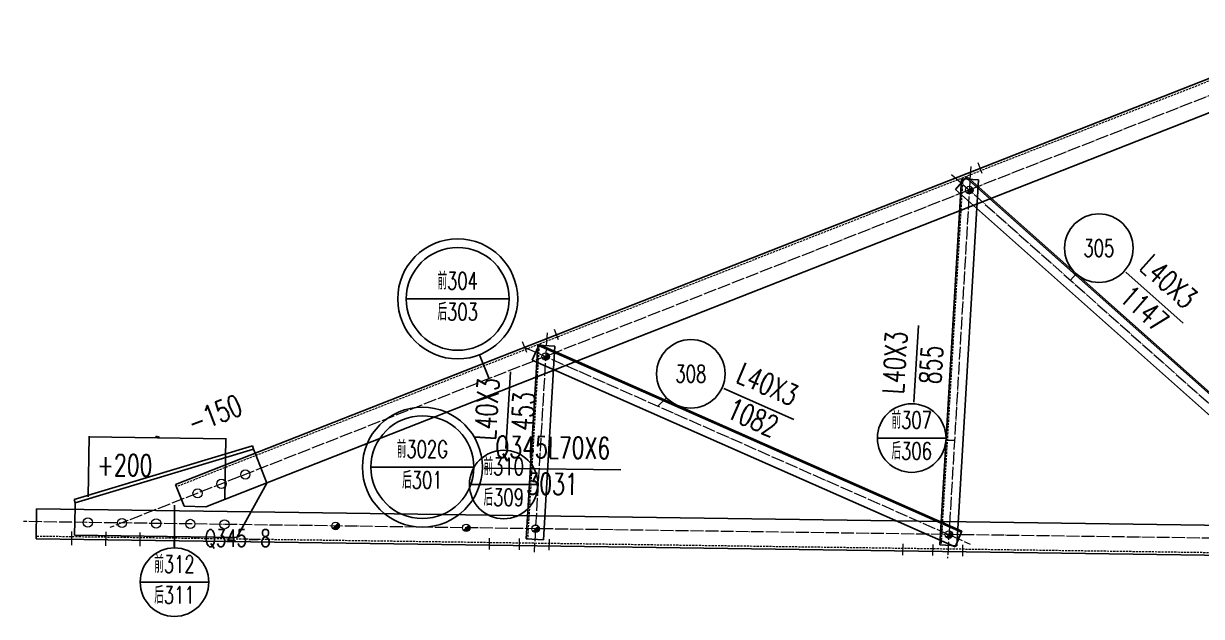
# Model space of a CAD drawing. Header units: millimetres. Extents: x -30246 to 2574, y -687 to 14024.
# Drawn here: x -28127 to -25378, y 4347 to 5731 of the extents above; entities that cross this region are included whole.
import ezdxf
from ezdxf.enums import TextEntityAlignment as Align

# ---------------------------------------------------------------- set-up
doc = ezdxf.new("R2010")
doc.units = ezdxf.units.MM
doc.header["$LTSCALE"] = 20
doc.header["$PDMODE"] = 1
doc.linetypes.add('DASHDOT2X', pattern=[1.75, 1.5, -0.125, 0, -0.125])
doc.linetypes.add('HIDDEN', pattern=[0.375, 0.25, -0.125])
for name, color, linetype, lineweight in [('1', 7, 'Continuous', 25), ('11', 1, 'Continuous', 13), ('2', 1, 'HIDDEN', 13), ('5', 7, 'Continuous', 13), ('7', 3, 'DASHDOT2X', 13)]:
    doc.layers.add(name, color=color, linetype=linetype, lineweight=lineweight)
doc.styles.get("Standard").update_dxf_attribs({"font": 'simplex', "width": 0.7, "bigfont": 'gbhzfs.shx'})
doc.dimstyles.get("Standard").update_dxf_attribs({"dimtxt": 2.5, "dimasz": 1, "dimexe": 1.25, "dimexo": 0, "dimgap": 0.63, "dimtad": 1, "dimzin": 0, "dimdsep": 46, "dimtxsty": 'standard', "dimblk": 'ARCHTICK', "dimblk1": 'ARCHTICK', "dimblk2": 'ARCHTICK', "dimcen": 0.09, "dimadec": 0, "dimazin": 0, "dimtfac": 1, "dimtdec": 1, "dimtix": 1, "dimtmove": 2, "dimatfit": 3, "dimfxl": 0, "dimtolj": 1, "dimtzin": 0, "dimarcsym": 0})

# ---------------------------------------------------------------- blocks, each defined once
blk = doc.blocks.new('LS_SIDE')
blk.add_line((-1, 0), (2, 0))
blk = doc.blocks.new('M20X45')
blk.add_circle((0, 0), 1)
blk = doc.blocks.new('M16X40')
blk.add_line((-0.71, -0.71), (0.71, 0.71))
blk.add_circle((0, 0), 1)
for radius in [0.8, 0.6, 0.4, 0.2]:
    blk.add_arc((0, 0), radius, 225, 45)
blk = doc.blocks.new('_ArchTick')
at = {"color": 0, "linetype": 'ByBlock', "const_width": 0.15}
blk.add_lwpolyline([(-0.5, -0.5), (0.5, 0.5)], dxfattribs=at)
blk = doc.blocks.new('*D58')
at = {"layer": '11', "color": 0, "lineweight": -2}
for p, q in [((-27975.7, 4626.6), (-27973.8, 4767.8)), ((-27973.8, 4766.6), (-27654.8, 4762.1)), ((-27656.7, 4622.1), (-27654.8, 4763.4))]:
    blk.add_line(p, q, dxfattribs=at)
at = {"layer": 'Defpoints', "color": 0}
for p in [(-27654.8, 4762.1), (-27975.7, 4626.6), (-27656.7, 4622.1)]:
    blk.add_point(p, dxfattribs=at)
at = {"layer": '11', "color": 0, "lineweight": -2}
for p, rotation in [((-27973.8, 4766.6), 179.1982376245992), ((-27654.8, 4762.1), 359.1982376245992)]:
    blk.add_blockref('_ArchTick', p, dxfattribs=dict(at, rotation=rotation))
at = {"layer": '11', "color": 0, "insert": (-27814.2, 4766.3), "char_height": 2.5, "attachment_point": 5, "rotation": 359.1982}
blk.add_mtext('\\A1;80×4', dxfattribs=at)

msp = doc.modelspace()

# ---------------------------------------------------------------- linework, layer by layer
at = {"layer": '1'}
for p, q in [((-25034.90241, 5730.84684), (-27771.83954, 4655.59176)), ((-25014.14886, 5658.46099), (-27700.95243, 4602.90178)), ((-25937.78798, 5368.50541), (-25988.28261, 4514.69166)), ((-25951.6705, 5344.00813), (-25925.19764, 5373.93968)), ((-25897.96902, 5366.14805), (-25948.46365, 4512.33429)), ((-25897.96902, 5366.14805), (-25937.78798, 5368.50541)), ((-25927.1831, 5371.69481), (-25072.10563, 4610.72732)), ((-25925.19764, 5373.93968), (-25070.12016, 4612.97219)), ((-25951.6705, 5344.00813), (-25096.59303, 4583.04064)), ((-25683.47598, 5132.07655), (-25670.17994, 5147.01694)), ((-25554.24613, 5150.9351), (-25420.52966, 5031.93549)), ((-27233.41361, 5088.34062), (-26993.41361, 5088.34062)), ((-26048.79966, 4847.43522), (-26038.23205, 5026.123)), ((-26926.55514, 4980.06031), (-26953.27838, 4528.19705)), ((-26939.39301, 4945.70819), (-26923.32088, 4982.32027)), ((-26886.72754, 4977.70254), (-26926.55514, 4980.06031)), ((-26924.52629, 4979.57436), (-25937.70284, 4543.98221)), ((-26923.32088, 4982.32027), (-25936.49743, 4546.72811)), ((-26886.72754, 4977.70254), (-26913.45077, 4525.83927)), ((-27040.28138, 4902.19101), (-27062.22105, 4958.03589)), ((-26939.39301, 4945.70819), (-25952.56957, 4510.11603)), ((-27000.95741, 4739.17452), (-26990.3898, 4917.8623)), ((-26492.4371, 4879.58012), (-26328.68084, 4807.29674)), ((-26646.25897, 4838.16959), (-26626.45947, 4857.54619)), ((-26133.75876, 4763.58173), (-25973.75876, 4763.58173)), ((-25953.93318, 4757.67804), (-25973.8983, 4758.85877)), ((-27592.11058, 4745.53955), (-28008.60676, 4620.17237)), ((-27589.80552, 4737.88167), (-28006.30171, 4612.51449)), ((-27592.11058, 4745.53955), (-27589.80552, 4737.88167)), ((-27586.1597, 4728.53943), (-27589.80552, 4737.88167)), ((-27558.90735, 4658.70675), (-27586.1597, 4728.53943)), ((-27315.83604, 4695.69644), (-27075.83604, 4695.69644)), ((-27051.85014, 4693.68145), (-26732.88137, 4689.21771)), ((-27751.85449, 4604.38113), (-27771.83954, 4655.59176)), ((-27628.56171, 4531.7356), (-27558.90735, 4658.70675)), ((-27085.91651, 4655.32103), (-26925.91651, 4655.32103)), ((-28006.30171, 4612.51449), (-28008.60676, 4620.17237)), ((-28096.24026, 4598.28609), (-28097.23437, 4528.2934)), ((-25075.08089, 4556.00706), (-28096.24026, 4598.28609)), ((-28006.45062, 4602.03002), (-28007.37372, 4537.03681)), ((-28006.45062, 4602.03002), (-28006.30171, 4612.51449)), ((-27774.39093, 4607.37346), (-27774.39093, 4507.37346)), ((-27700.95243, 4602.90178), (-27751.85449, 4604.38113)), ((-28007.37372, 4537.03681), (-27628.56171, 4531.7356)), ((-25952.56957, 4510.11603), (-25936.49743, 4546.72811)), ((-25076.075, 4486.01437), (-28097.23437, 4528.2934)), ((-26913.45077, 4525.83927), (-26953.27838, 4528.19705)), ((-25948.46365, 4512.33429), (-25988.28261, 4514.69166)), ((-27854.39093, 4427.37346), (-27694.39093, 4427.37346))]:
    msp.add_line(p, q, dxfattribs=at)
for centre, radius in [((-25616.99576, 5206.77849), 80), ((-27113.41361, 5088.34062), 140), ((-27113.41361, 5088.34062), 120), ((-26569.28361, 4913.50082), 80), ((-26053.75876, 4763.58173), 80), ((-27195.83604, 4695.69644), 140), ((-27195.83604, 4695.69644), 120), ((-27005.91651, 4655.32103), 80), ((-27774.39093, 4427.37346), 80)]:
    msp.add_circle(centre, radius, dxfattribs=at)
at = {"layer": '2'}
for p, q in [((-25032.72222, 5725.26022), (-27769.65935, 4650.00514)), ((-25934.80156, 5368.32861), (-25985.29619, 4514.51485)), ((-26923.56807, 4979.88348), (-26950.29131, 4528.02021)), ((-25075.9898, 4492.01374), (-28097.14916, 4534.29277))]:
    msp.add_line(p, q, dxfattribs=at)
at = {"layer": '7'}
for p, q in [((-24975.60299, 5713.33713), (-27925.14354, 4554.55696)), ((-25916.10739, 5397.2744), (-25970.14424, 4483.56531)), ((-25960.79345, 5378.87241), (-25036.40191, 4556.21956)), ((-26904.87023, 5008.82909), (-26935.13569, 4497.0705)), ((-26958.72959, 4976.09675), (-25917.16085, 4516.33956)), ((-25030.64762, 4525.38242), (-28126.57252, 4568.70774))]:
    msp.add_line(p, q, dxfattribs=at)

# ---------------------------------------------------------------- block references
at = {"layer": '5'}
for p, xscale, yscale, zscale, rotation in [((-25892.38344, 5389.37685), 8.749999999999972, 8.75, 8.75, 111.6324663988119), ((-26881.1286, 5000.93049), 8.749999999999972, 8.75, 8.75, 111.6324663988119), ((-26955.40054, 4971.75142), 8.749999999999972, 8.75, 8.75, 111.6324663988119), ((-28014.68103, 4534.83535), 10.74999999999998, 10.75000000000003, 10.75, 269.4153791776326), ((-27934.93114, 4533.71931), 10.74999999999998, 10.75000000000003, 10.75, 269.4153791776326), ((-27855.18124, 4532.60326), 10.74999999999998, 10.75000000000003, 10.75, 269.4153791776326), ((-27775.43134, 4531.48722), 10.74999999999998, 10.75000000000003, 10.75, 269.4153791776326), ((-27039.73853, 4521.19171), 8.750000000000016, 8.75, 8.75, 269.4153791776326), ((-26969.95737, 4520.21517), 8.750000000000016, 8.75, 8.75, 269.4153791776326), ((-26900.17621, 4519.23863), 8.750000000000016, 8.75, 8.75, 269.4153791776326), ((-26074.76477, 4507.68757), 8.750000000000016, 8.75, 8.75, 269.4153791776326), ((-26004.98361, 4506.71103), 8.750000000000016, 8.75, 8.75, 269.4153791776326), ((-25935.20245, 4505.73449), 8.750000000000016, 8.75, 8.75, 269.4153791776326)]:
    msp.add_blockref('LS_SIDE', p, dxfattribs=dict(at, xscale=xscale, yscale=yscale, zscale=zscale, rotation=rotation))
for name, p, xscale, yscale, zscale in [('M16X40', (-25919.33491, 5342.36919), 8.75, 8.75, 8.75), ('M16X40', (-26908.08006, 4953.92284), 8.75, 8.75, 8.75), ('M20X45', (-27609.02146, 4678.54537), 10.75, 10.75000000000003, 10.75), ('M20X45', (-27664.72542, 4656.66107), 10.75, 10.75000000000003, 10.75), ('M20X45', (-27720.42937, 4634.77677), 10.75, 10.75000000000003, 10.75), ('M20X45', (-27976.57512, 4566.59253), 10.75, 10.75000000000003, 10.75), ('M20X45', (-27896.82522, 4565.47648), 10.75, 10.75000000000003, 10.75), ('M20X45', (-27817.07532, 4564.36044), 10.75, 10.75000000000003, 10.75), ('M20X45', (-27737.32542, 4563.24439), 10.75, 10.75000000000003, 10.75), ('M20X45', (-27657.57552, 4562.12835), 10.75, 10.75000000000003, 10.75), ('M16X40', (-27398.38836, 4558.5012), 8.75, 8.75, 8.75), ('M16X40', (-27093.345, 4554.23233), 8.75, 8.75, 8.75), ('M16X40', (-26931.61828, 4551.96103), 8.75, 8.75, 8.75), ('M16X40', (-25966.87769, 4538.4682), 8.75, 8.75, 8.75)]:
    msp.add_blockref(name, p, dxfattribs=dict(at, xscale=xscale, yscale=yscale, zscale=zscale))

# ---------------------------------------------------------------- texts
at = {"layer": '1', "width": 0.7}
for s, p in [('305', (-25616.99576, 5206.77849)), ('308', (-26569.28361, 4913.50082))]:
    msp.add_text(s, height=40, dxfattribs=at).set_placement(p, align=Align.MIDDLE_CENTER)
for s, rotation, p in [('L40X3', 318.33284143, (-25480.73987, 5098.90549)), ('L40X3', 86.61546423, (-26053.49841, 4937.36948)), ('L40X3', 336.18293398, (-26406.52079, 4852.58682)), ('L40X3', 86.61546423, (-27005.65616, 4829.10878)), ('Q345L70X6', 359.19823762, (-26892.22583, 4701.4486))]:
    msp.add_text(s, height=50, rotation=rotation, dxfattribs=at).set_placement(p, align=Align.BOTTOM_CENTER)
for s, p in [('前304', (-27113.41361, 5098.34062)), ('前307', (-26053.75876, 4773.58173)), ('前302G', (-27195.83604, 4705.69644)), ('前310', (-27005.91651, 4665.32103)), ('前312', (-27774.39093, 4437.37346))]:
    msp.add_text(s, height=40, dxfattribs=at).set_placement(p, align=Align.BOTTOM_CENTER)
for s, rotation, p in [('1147', 318.33284143, (-25494.03592, 5083.9651)), ('855', 86.61546423, (-26033.5333, 4936.18874)), ('453', 86.61546423, (-26985.69105, 4827.92804)), ('1082', 336.18293398, (-26414.59715, 4834.29004)), ('3031', 359.19823762, (-26892.50568, 4681.45056))]:
    msp.add_text(s, height=50, rotation=rotation, dxfattribs=at).set_placement(p, align=Align.TOP_CENTER)
for s, p in [('后303', (-27113.41361, 5078.34062)), ('后306', (-26053.75876, 4753.58173)), ('后301', (-27195.83604, 4685.69644)), ('后309', (-27005.91651, 4645.32103)), ('后311', (-27774.39093, 4417.37346))]:
    msp.add_text(s, height=40, dxfattribs=at).set_placement(p, align=Align.TOP_CENTER)
for s, rotation, p in [('-150', 21.44827636, (-27740.74068, 4796.22168)), ('+200', 359.19823762, (-27954.70012, 4701.31572))]:
    msp.add_text(s, height=50, rotation=rotation, dxfattribs=at).set_placement(p, align=Align.MIDDLE_LEFT)
msp.add_text('Q345-8', height=40, dxfattribs=at).set_placement((-27703.68025, 4498.08414), align=Align.BOTTOM_LEFT)

# ---------------------------------------------------------------- dimensions: what is measured, and where the dimension line sits
at = {"layer": '11'}
dim = msp.add_linear_dim(base=(-27654.77694, 4762.10877), p1=(-27975.73554, 4626.58665), p2=(-27656.73595, 4622.12247), angle=359.19823762, text='80×4', dimstyle='standard', dxfattribs=at)
dim.commit()
dim.dimension.update_dxf_attribs({"geometry": '*D58', "text_midpoint": (-27814.24951, 4766.28645)})

doc.saveas('drawing.dxf')
